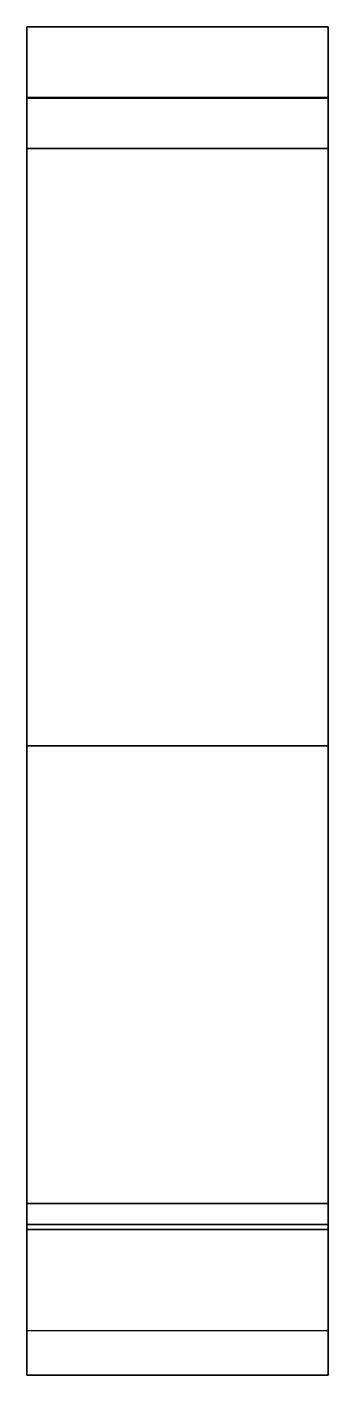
# Model space of a CAD drawing. Extents: x 0 to 29, y -130 to 0.
import ezdxf

# ---------------------------------------------------------------- set-up
doc = ezdxf.new("R2010")
doc.units = 0
doc.layers.get('0').update_dxf_attribs({"linetype": 'CONTINUOUS'})
doc.layers.add('ACESSORIOS', color=1, linetype='CONTINUOUS')

msp = doc.modelspace()

# ---------------------------------------------------------------- linework, layer by layer
at = {"extrusion": (-1, 0, 0)}
for p, q in [((0, -1.52, 79.77), (0, 0, 75.67)), ((29, -1.52, 79.77), (29, 0, 75.67)), ((0, -3.75, 85.79), (0, -1.52, 79.77)), ((29, -3.75, 85.79), (29, -1.52, 79.77)), ((0, -3.75, 85.79), (0, -6.85, 94.16)), ((29, -3.75, 85.79), (29, -6.85, 94.16)), ((29, -6.85, 94.16), (29, -11.71, 110.78)), ((0, -11.71, 110.78), (0, -11.71, 127.29)), ((0, -11.71, 127.29), (0, -38.72, 127.29)), ((29, -11.71, 110.78), (29, -11.71, 127.29)), ((29, -11.71, 127.29), (29, -38.72, 127.29)), ((0, -61.87, 127.29), (0, -38.72, 127.29)), ((29, -61.87, 127.29), (29, -38.72, 127.29)), ((0, -80.21, 127.29), (0, -61.87, 127.29)), ((29, -80.21, 127.29), (29, -61.87, 127.29)), ((0, -80.21, 127.29), (0, -115.21, 127.29)), ((29, -80.21, 127.29), (29, -115.21, 127.29)), ((0, -125.44, 95.2), (0, -113.21, 88.14)), ((0, -113.21, 88.14), (0, -113.21, 62.04)), ((0, -113.21, 62.04), (0, -115.7, 54.72)), ((29, -125.44, 95.2), (29, -113.21, 88.14)), ((29, -113.21, 88.14), (29, -113.21, 62.04)), ((29, -113.21, 62.04), (29, -115.7, 54.72)), ((0, -115.21, 127.29), (0, -115.21, 125.79)), ((0, -115.21, 125.79), (0, -129.71, 125.79)), ((29, -115.21, 127.29), (29, -115.21, 125.79)), ((29, -115.21, 125.79), (29, -129.71, 125.79)), ((0, -115.7, 54.72), (0, -115.7, 32.3)), ((29, -115.7, 54.72), (29, -115.7, 32.3)), ((0, -129.71, 111.14), (0, -125.44, 95.2)), ((29, -129.71, 111.14), (29, -125.44, 95.2)), ((0, -129.71, 125.79), (0, -129.71, 111.14)), ((29, -129.71, 125.79), (29, -129.71, 111.14))]:
    msp.add_line(p, q, dxfattribs=at)
at = {"layer": 'ACESSORIOS'}
for points in [[(0, 0, 75.67), (0, -6.85, 94.16), (29, -6.85, 94.16), (29, 0, 75.67)], [(0, -6.78, 25.2), (0, 0, 75.67), (29, 0, 75.67), (29, -6.78, 25.2)], [(0, -6.78, 25.2), (0, -69.16, 13.03), (0, -113.21, 62.04), (0, 0, 75.67)], [(0, -6.85, 94.16), (0, 0, 75.67), (0, -113.21, 62.04), (0, -113.21, 88.14)], [(29, -113.21, 88.14), (29, -113.21, 62.04), (29, 0, 75.67), (29, -6.85, 94.16)], [(29, -69.16, 13.03), (29, -113.21, 62.04), (29, 0, 75.67), (29, -6.78, 25.2)], [(0, -69.16, 13.03), (0, -6.78, 25.2), (29, -6.78, 25.2), (29, -69.16, 13.03)], [(0, -6.85, 94.16), (0, -11.71, 110.78), (29, -11.71, 110.78), (29, -6.85, 94.16)], [(0, -11.71, 110.78), (0, -6.85, 94.16), (0, -113.21, 88.14), (0, -115.21, 111.14)], [(29, -115.21, 111.14), (29, -113.21, 88.14), (29, -6.85, 94.16), (29, -11.71, 110.78)], [(0, -11.71, 127.29), (29, -11.71, 127.29), (29, -115.21, 127.29), (0, -115.21, 127.29)], [(0, -11.71, 110.78), (0, -11.71, 127.29), (29, -11.71, 127.29), (29, -11.71, 110.78)], [(0, -11.71, 127.29), (0, -11.71, 110.78), (0, -115.21, 111.14), (0, -115.21, 127.29)], [(29, -115.21, 127.29), (29, -115.21, 111.14), (29, -11.71, 110.78), (29, -11.71, 127.29)], [(0, -69.16, 13.03), (29, -69.16, 13.03), (29, -115.7, 32.3), (0, -115.7, 32.3)], [(0, -69.16, 13.03), (0, -115.7, 32.3), (0, -115.7, 54.72), (0, -113.21, 62.04)], [(29, -113.21, 62.04), (29, -115.7, 54.72), (29, -115.7, 32.3), (29, -69.16, 13.03)], [(0, -113.21, 88.14), (0, -125.44, 95.2), (29, -125.44, 95.2), (29, -113.21, 88.14)], [(0, -113.21, 88.14), (0, -113.21, 62.04), (29, -113.21, 62.04), (29, -113.21, 88.14)], [(0, -113.21, 62.04), (0, -115.7, 54.72), (29, -115.7, 54.72), (29, -113.21, 62.04)], [(0, -114.21, 99.64), (0, -113.21, 88.14), (0, -125.44, 95.2), (0, -119.83, 97.42)], [(29, -125.44, 95.2), (29, -113.21, 88.14), (29, -114.21, 99.64), (29, -119.83, 97.42)], [(0, -125.44, 95.2), (0, -114.21, 99.64), (0, -115.21, 111.14), (0, -129.71, 111.14)], [(0, -115.21, 127.29), (0, -115.21, 125.79), (29, -115.21, 125.79), (29, -115.21, 127.29)], [(0, -115.21, 125.79), (0, -129.71, 125.79), (29, -129.71, 125.79), (29, -115.21, 125.79)], [(0, -129.71, 111.14), (0, -115.21, 111.14), (0, -115.21, 125.79), (0, -129.71, 125.79)], [(29, -129.71, 111.14), (29, -125.44, 95.2), (29, -114.21, 99.64), (29, -115.21, 111.14)], [(29, -129.71, 111.14), (29, -115.21, 111.14), (29, -115.21, 125.79), (29, -129.71, 125.79)], [(0, -115.7, 54.72), (0, -115.7, 32.3), (29, -115.7, 32.3), (29, -115.7, 54.72)], [(0, -129.71, 111.14), (0, -125.44, 95.2), (29, -125.44, 95.2), (29, -129.71, 111.14)], [(0, -129.71, 125.79), (0, -129.71, 111.14), (29, -129.71, 111.14), (29, -129.71, 125.79)]]:
    msp.add_3dface(points, dxfattribs=at)

doc.saveas('drawing.dxf')
